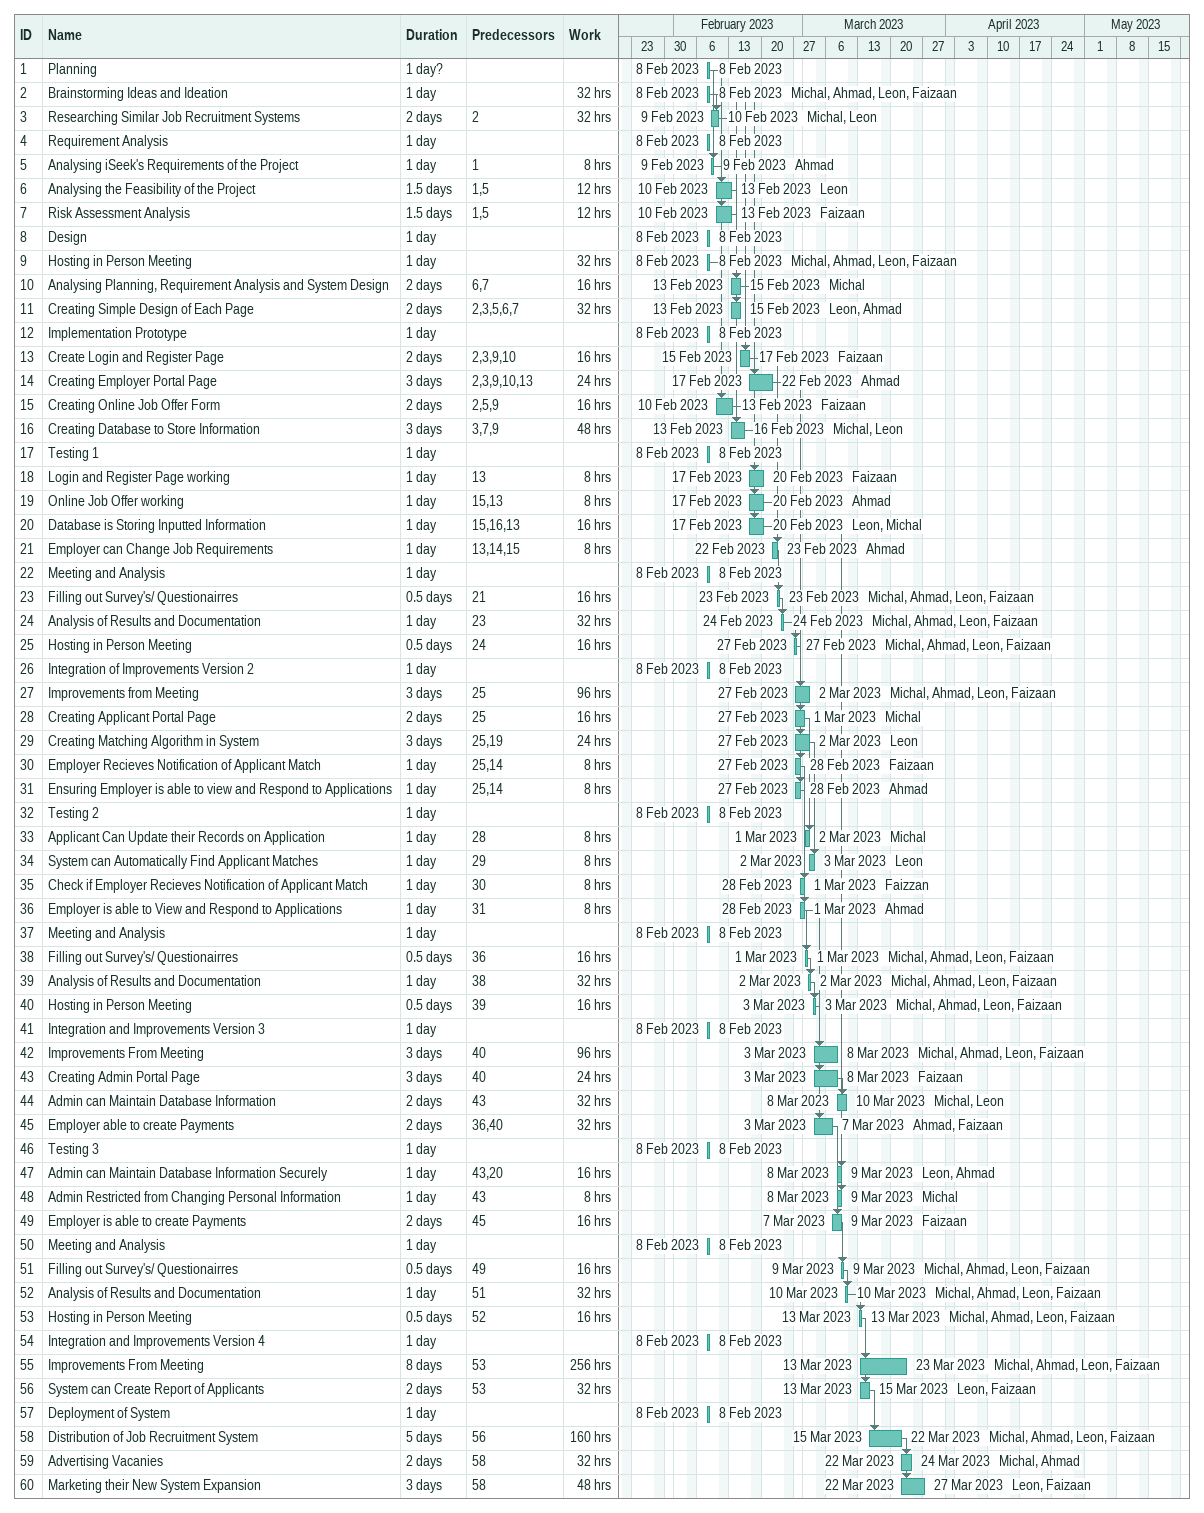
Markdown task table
| ID | Task | Duration | Start | Finish | Predecessors | Resources | Work (h) |
|---|---|---|---|---|---|---|---|
| 1 | Planning | 1d? | 2023-02-08 | 2023-02-08 |  |  |  |
| 2 | Brainstorming Ideas and Ideation | 1d | 2023-02-08 | 2023-02-08 |  | Michal, Ahmad, Leon, Faizaan | 32 |
| 3 | Researching Similar Job Recruitment Systems | 2d | 2023-02-09 | 2023-02-10 | 2 | Michal, Leon | 32 |
| 4 | Requirement Analysis | 1d | 2023-02-08 | 2023-02-08 |  |  |  |
| 5 | Analysing iSeek's Requirements of the Project | 1d | 2023-02-09 | 2023-02-09 | 1 | Ahmad | 8 |
| 6 | Analysing the Feasibility of the Project | 1.5d | 2023-02-10 | 2023-02-13 | 1, 5 | Leon | 12 |
| 7 | Risk Assessment Analysis | 1.5d | 2023-02-10 | 2023-02-13 | 1, 5 | Faizaan | 12 |
| 8 | Design | 1d | 2023-02-08 | 2023-02-08 |  |  |  |
| 9 | Hosting in Person Meeting | 1d | 2023-02-08 | 2023-02-08 |  | Michal, Ahmad, Leon, Faizaan | 32 |
| 10 | Analysing Planning, Requirement Analysis and System Design | 2d | 2023-02-13 | 2023-02-15 | 6, 7 | Michal | 16 |
| 11 | Creating Simple Design of Each Page | 2d | 2023-02-13 | 2023-02-15 | 2, 3, 5, 6, 7 | Leon, Ahmad | 32 |
| 12 | Implementation Prototype | 1d | 2023-02-08 | 2023-02-08 |  |  |  |
| 13 | Create Login and Register Page | 2d | 2023-02-15 | 2023-02-17 | 2, 3, 9, 10 | Faizaan | 16 |
| 14 | Creating Employer Portal Page | 3d | 2023-02-17 | 2023-02-22 | 2, 3, 9, 10, 13 | Ahmad | 24 |
| 15 | Creating Online Job Offer Form | 2d | 2023-02-10 | 2023-02-13 | 2, 5, 9 | Faizaan | 16 |
| 16 | Creating Database to Store Information | 3d | 2023-02-13 | 2023-02-16 | 3, 7, 9 | Michal, Leon | 48 |
| 17 | Testing 1 | 1d | 2023-02-08 | 2023-02-08 |  |  |  |
| 18 | Login and Register Page working | 1d | 2023-02-17 | 2023-02-20 | 13 | Faizaan | 8 |
| 19 | Online Job Offer working | 1d | 2023-02-17 | 2023-02-20 | 15, 13 | Ahmad | 8 |
| 20 | Database is Storing Inputted Information | 1d | 2023-02-17 | 2023-02-20 | 15, 16, 13 | Leon, Michal | 16 |
| 21 | Employer can Change Job Requirements | 1d | 2023-02-22 | 2023-02-23 | 13, 14, 15 | Ahmad | 8 |
| 22 | Meeting and Analysis | 1d | 2023-02-08 | 2023-02-08 |  |  |  |
| 23 | Filling out Survey's/ Questionairres | 0.5d | 2023-02-23 | 2023-02-23 | 21 | Michal, Ahmad, Leon, Faizaan | 16 |
| 24 | Analysis of Results and Documentation | 1d | 2023-02-24 | 2023-02-24 | 23 | Michal, Ahmad, Leon, Faizaan | 32 |
| 25 | Hosting in Person Meeting | 0.5d | 2023-02-27 | 2023-02-27 | 24 | Michal, Ahmad, Leon, Faizaan | 16 |
| 26 | Integration of Improvements Version 2 | 1d | 2023-02-08 | 2023-02-08 |  |  |  |
| 27 | Improvements from Meeting | 3d | 2023-02-27 | 2023-03-02 | 25 | Michal, Ahmad, Leon, Faizaan | 96 |
| 28 | Creating Applicant Portal Page | 2d | 2023-02-27 | 2023-03-01 | 25 | Michal | 16 |
| 29 | Creating Matching Algorithm in System | 3d | 2023-02-27 | 2023-03-02 | 25, 19 | Leon | 24 |
| 30 | Employer Recieves Notification of Applicant Match | 1d | 2023-02-27 | 2023-02-28 | 25, 14 | Faizaan | 8 |
| 31 | Ensuring Employer is able to view and Respond to Applications | 1d | 2023-02-27 | 2023-02-28 | 25, 14 | Ahmad | 8 |
| 32 | Testing 2 | 1d | 2023-02-08 | 2023-02-08 |  |  |  |
| 33 | Applicant Can Update their Records on Application | 1d | 2023-03-01 | 2023-03-02 | 28 | Michal | 8 |
| 34 | System can Automatically Find Applicant Matches | 1d | 2023-03-02 | 2023-03-03 | 29 | Leon | 8 |
| 35 | Check if Employer Recieves Notification of Applicant Match | 1d | 2023-02-28 | 2023-03-01 | 30 | Faizzan | 8 |
| 36 | Employer is able to View and Respond to Applications | 1d | 2023-02-28 | 2023-03-01 | 31 | Ahmad | 8 |
| 37 | Meeting and Analysis | 1d | 2023-02-08 | 2023-02-08 |  |  |  |
| 38 | Filling out Survey's/ Questionairres | 0.5d | 2023-03-01 | 2023-03-01 | 36 | Michal, Ahmad, Leon, Faizaan | 16 |
| 39 | Analysis of Results and Documentation | 1d | 2023-03-02 | 2023-03-02 | 38 | Michal, Ahmad, Leon, Faizaan | 32 |
| 40 | Hosting in Person Meeting | 0.5d | 2023-03-03 | 2023-03-03 | 39 | Michal, Ahmad, Leon, Faizaan | 16 |
| 41 | Integration and Improvements Version 3 | 1d | 2023-02-08 | 2023-02-08 |  |  |  |
| 42 | Improvements From Meeting | 3d | 2023-03-03 | 2023-03-08 | 40 | Michal, Ahmad, Leon, Faizaan | 96 |
| 43 | Creating Admin Portal Page | 3d | 2023-03-03 | 2023-03-08 | 40 | Faizaan | 24 |
| 44 | Admin can Maintain Database Information | 2d | 2023-03-08 | 2023-03-10 | 43 | Michal, Leon | 32 |
| 45 | Employer able to create Payments | 2d | 2023-03-03 | 2023-03-07 | 36, 40 | Ahmad, Faizaan | 32 |
| 46 | Testing 3 | 1d | 2023-02-08 | 2023-02-08 |  |  |  |
| 47 | Admin can Maintain Database Information Securely | 1d | 2023-03-08 | 2023-03-09 | 43, 20 | Leon, Ahmad | 16 |
| 48 | Admin Restricted from Changing Personal Information | 1d | 2023-03-08 | 2023-03-09 | 43 | Michal | 8 |
| 49 | Employer is able to create Payments | 2d | 2023-03-07 | 2023-03-09 | 45 | Faizaan | 16 |
| 50 | Meeting and Analysis | 1d | 2023-02-08 | 2023-02-08 |  |  |  |
| 51 | Filling out Survey's/ Questionairres | 0.5d | 2023-03-09 | 2023-03-09 | 49 | Michal, Ahmad, Leon, Faizaan | 16 |
| 52 | Analysis of Results and Documentation | 1d | 2023-03-10 | 2023-03-10 | 51 | Michal, Ahmad, Leon, Faizaan | 32 |
| 53 | Hosting in Person Meeting | 0.5d | 2023-03-13 | 2023-03-13 | 52 | Michal, Ahmad, Leon, Faizaan | 16 |
| 54 | Integration and Improvements Version 4 | 1d | 2023-02-08 | 2023-02-08 |  |  |  |
| 55 | Improvements From Meeting | 8d | 2023-03-13 | 2023-03-23 | 53 | Michal, Ahmad, Leon, Faizaan | 256 |
| 56 | System can Create Report of Applicants | 2d | 2023-03-13 | 2023-03-15 | 53 | Leon, Faizaan | 32 |
| 57 | Deployment of System | 1d | 2023-02-08 | 2023-02-08 |  |  |  |
| 58 | Distribution of Job Recruitment System | 5d | 2023-03-15 | 2023-03-22 | 56 | Michal, Ahmad, Leon, Faizaan | 160 |
| 59 | Advertising Vacanies | 2d | 2023-03-22 | 2023-03-24 | 58 | Michal, Ahmad | 32 |
| 60 | Marketing their New System Expansion | 3d | 2023-03-22 | 2023-03-27 | 58 | Leon, Faizaan | 48 |
